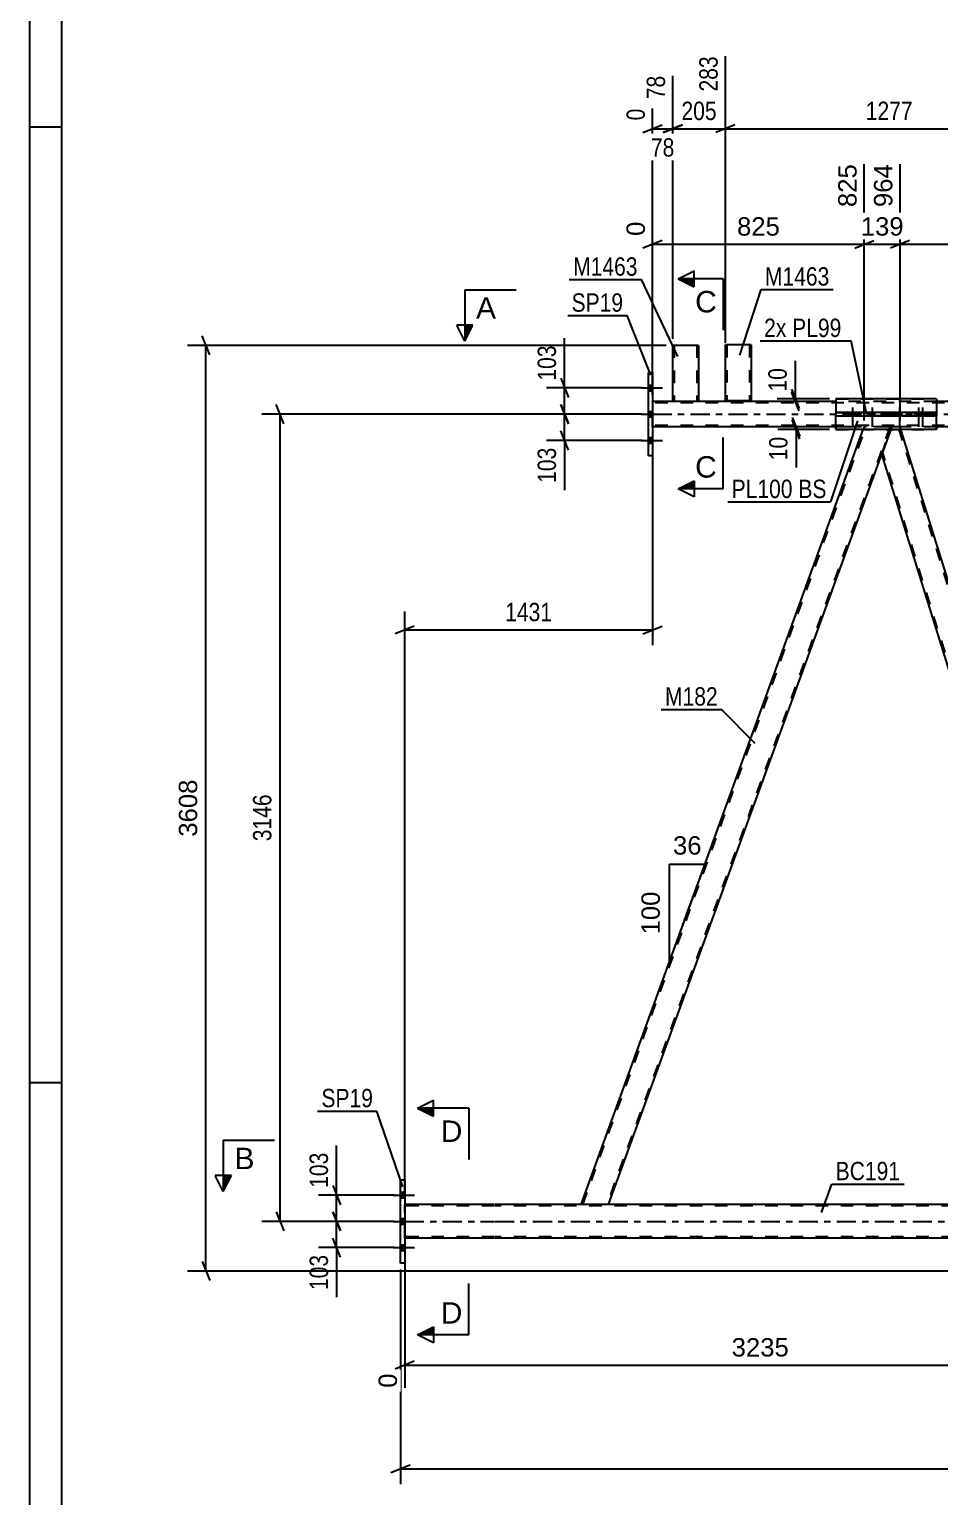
# Model space of a CAD drawing. Header units: millimetres. Extents: x -116 to 725, y -402 to 192.
# Drawn here: x -115.7 to 26.1, y -168.8 to 60 of the extents above; entities that cross this region are included whole.
import ezdxf

# ---------------------------------------------------------------- set-up
doc = ezdxf.new("R2010")
doc.units = ezdxf.units.MM
doc.linetypes.add('DXK_LINE_DOT2', pattern=[3.9198, 1.9599, -1.9599])
doc.linetypes.add('DXK_LINE_DOT3', pattern=[5.9187, 2.979, -0.9799, 0.9799, -0.9799])
doc.styles.add('Arial', font='ARIAL.TTF', dxfattribs={"height": 0.2})
doc.styles.add('Arial Narrow', font='ARIALN.TTF', dxfattribs={"height": 0.2})

# ---------------------------------------------------------------- blocks, each defined once
blk = doc.blocks.new('Unknown-200057545-1133')
at = {"color": 5, "linetype": 'Continuous'}
for p, q in [((-115.72, 191.75), (-115.72, -402.25)), ((-110.72, 186.75), (-110.72, -397.25)), ((-110.72, 44.75), (-115.72, 44.75)), ((-110.72, -104.25), (-115.72, -104.25))]:
    blk.add_line(p, q, dxfattribs=at)
blk = doc.blocks.new('Part-200057545-4638 - 4561')
at = {"color": 2, "linetype": 'Continuous'}
for p, q in [((-3.27, 10.8), (-7.27, 10.8)), ((-7.27, 2.07), (-7.27, 10.8)), ((-3.27, 10.8), (-3.27, 2.07)), ((-3.31, 2.07), (-7.27, 2.07)), ((-3.27, 2.07), (-3.31, 2.07))]:
    blk.add_line(p, q, dxfattribs=at)
at = {"color": 7, "linetype": 'DXK_LINE_DOT2'}
for p, q in [((-7.03, 10.8), (-7.03, 2.07)), ((-3.58, 10.8), (-3.57, 10.8)), ((-3.57, 10.8), (-3.53, 10.8)), ((-3.53, 10.8), (-3.51, 10.8)), ((-3.51, 10.8), (-3.51, 2.07)), ((-3.58, 2.07), (-3.57, 2.07)), ((-3.57, 2.07), (-3.53, 2.07)), ((-3.53, 2.07), (-3.51, 2.07))]:
    blk.add_line(p, q, dxfattribs=at)
blk = doc.blocks.new('Part-200057545-4633 - 4561')
at = {"color": 2, "linetype": 'Continuous'}
for p, q in [((-11.47, 10.73), (-15.47, 10.73)), ((-15.47, 2), (-15.47, 10.73)), ((-11.47, 10.73), (-11.47, 2)), ((-11.51, 2), (-15.47, 2)), ((-11.47, 2), (-11.51, 2))]:
    blk.add_line(p, q, dxfattribs=at)
at = {"color": 7, "linetype": 'DXK_LINE_DOT2'}
for p, q in [((-15.23, 10.73), (-15.23, 2)), ((-11.78, 10.73), (-11.77, 10.73)), ((-11.77, 10.73), (-11.73, 10.73)), ((-11.73, 10.73), (-11.71, 10.73)), ((-11.71, 10.73), (-11.71, 2)), ((-11.73, 2), (-11.71, 2))]:
    blk.add_line(p, q, dxfattribs=at)
blk = doc.blocks.new('Bolt-200057545-4870 - 4561')
at = {"linetype": 'Continuous'}
for points in [[(-57.24, -122.2), (-57.24, -121.32), (-57.88, -121.32), (-57.88, -122.2)], [(-57.24, -122.2), (-57.24, -121.32), (-57.88, -121.32), (-57.88, -122.2)], [(-57.24, -122.2), (-57.24, -121.32), (-57.88, -121.32), (-57.88, -122.2)], [(-57.24, -126.3), (-57.24, -125.42), (-57.88, -125.42), (-57.88, -126.3)], [(-57.24, -126.3), (-57.24, -125.42), (-57.88, -125.42), (-57.88, -126.3)], [(-57.24, -130.4), (-57.24, -129.52), (-57.88, -129.52), (-57.88, -130.4)], [(-57.24, -130.4), (-57.24, -129.52), (-57.88, -129.52), (-57.88, -130.4)], [(-57.24, -130.4), (-57.24, -129.52), (-57.88, -129.52), (-57.88, -130.4)]]:
    blk.add_hatch(color=1, dxfattribs=at).paths.add_polyline_path(points)
at = {"color": 1, "linetype": 'Continuous'}
for p, q in [((-59.04, -121.76), (-55.72, -121.76)), ((-59.04, -121.76), (-55.72, -121.76)), ((-59.04, -121.76), (-55.72, -121.76)), ((-57.88, -121.32), (-57.24, -121.32)), ((-57.88, -121.32), (-57.24, -121.32)), ((-57.88, -121.32), (-57.24, -121.32)), ((-57.88, -122.2), (-57.24, -122.2)), ((-57.88, -122.2), (-57.24, -122.2)), ((-57.88, -122.2), (-57.24, -122.2)), ((-57.88, -125.42), (-57.24, -125.42)), ((-57.88, -125.42), (-57.24, -125.42)), ((-59.04, -125.86), (-55.72, -125.86)), ((-59.04, -125.86), (-55.72, -125.86)), ((-57.88, -126.3), (-57.24, -126.3)), ((-57.88, -126.3), (-57.24, -126.3)), ((-59.04, -129.96), (-55.72, -129.96)), ((-59.04, -129.96), (-55.72, -129.96)), ((-59.04, -129.96), (-55.72, -129.96)), ((-57.88, -129.52), (-57.24, -129.52)), ((-57.88, -129.52), (-57.24, -129.52)), ((-57.88, -129.52), (-57.24, -129.52)), ((-57.88, -130.4), (-57.24, -130.4)), ((-57.88, -130.4), (-57.24, -130.4)), ((-57.88, -130.4), (-57.24, -130.4))]:
    blk.add_line(p, q, dxfattribs=at)
blk = doc.blocks.new('Bolt-200057545-4904 - 4561')
at = {"color": 1, "linetype": 'DXK_LINE_DOT2'}
for p, q in [((19.48, 0.24), (19.48, -0.24)), ((19.84, 1.04), (19.84, -1.96)), ((20.2, 0.24), (20.2, -0.24)), ((22.49, 0.24), (22.49, -0.24)), ((22.85, 1.04), (22.85, -1.96)), ((23.1, 0.24), (23.1, -0.24)), ((23.21, 0.24), (23.21, -0.24)), ((23.46, 1.04), (23.46, -1.96)), ((23.82, 0.24), (23.82, -0.24))]:
    blk.add_line(p, q, dxfattribs=at)
blk = doc.blocks.new('Part-200057545-4930 - 4561')
at = {"color": 2, "linetype": 'Continuous'}
for p, q in [((-43.28, -123.22), (-57.24, -123.22)), ((48.9, -123.22), (-43.18, -123.22)), ((-43.28, -128.5), (-57.24, -128.5)), ((48.9, -128.5), (-43.18, -128.5))]:
    blk.add_line(p, q, dxfattribs=at)
at = {"color": 7, "linetype": 'DXK_LINE_DOT2'}
for p, q in [((-57.24, -128.5), (-57.24, -123.22)), ((-43.28, -123.46), (-57.24, -123.46)), ((635.92, -123.46), (-43.18, -123.46)), ((-43.28, -128.26), (-57.24, -128.26)), ((635.92, -128.26), (-43.18, -128.26))]:
    blk.add_line(p, q, dxfattribs=at)
at = {"color": 7, "linetype": 'DXK_LINE_DOT3'}
for p, q in [((-57.24, -125.86), (-43.28, -125.86)), ((-43.18, -125.86), (635.92, -125.86))]:
    blk.add_line(p, q, dxfattribs=at)
blk = doc.blocks.new('Part-200057545-4824 - 4561')
at = {"color": 2, "linetype": 'Continuous'}
for p, q in [((-15.47, 2), (-18.61, 2)), ((9.96, 2), (-11.47, 2)), ((94.89, 2), (25.62, 2)), ((9.96, -2), (-18.61, -2)), ((96.34, -2), (25.62, -2))]:
    blk.add_line(p, q, dxfattribs=at)
at = {"color": 7, "linetype": 'DXK_LINE_DOT2'}
for p, q in [((-18.61, -2), (-18.61, 2)), ((681.5, 1.76), (-18.61, 1.76)), ((-11.47, 2), (-15.47, 2)), ((25.62, 2), (9.96, 2)), ((681.5, -1.76), (-18.61, -1.76)), ((25.62, -2), (9.96, -2))]:
    blk.add_line(p, q, dxfattribs=at)
at = {"color": 7, "linetype": 'DXK_LINE_DOT3'}
blk.add_line((-18.61, 0), (681.5, 0), dxfattribs=at)
blk = doc.blocks.new('Bolt-200057545-4860 - 4561')
at = {"linetype": 'Continuous'}
for points in [[(20.2, 0.24), (19.48, 0.24), (19.48, -0.24), (20.2, -0.24)], [(23.21, 0.24), (22.49, 0.24), (22.49, -0.24), (23.21, -0.24)], [(23.82, 0.24), (23.1, 0.24), (23.1, -0.24), (23.82, -0.24)]]:
    blk.add_hatch(color=1, dxfattribs=at).paths.add_polyline_path(points)
at = {"color": 1, "linetype": 'Continuous'}
for p, q in [((19.48, 0.24), (19.48, -0.24)), ((19.84, 1.04), (19.84, -1.96)), ((20.2, 0.24), (20.2, -0.24)), ((22.49, 0.24), (22.49, -0.24)), ((22.85, 1.04), (22.85, -1.96)), ((23.1, 0.24), (23.1, -0.24)), ((23.21, 0.24), (23.21, -0.24)), ((23.46, 1.04), (23.46, -1.96)), ((23.82, 0.24), (23.82, -0.24))]:
    blk.add_line(p, q, dxfattribs=at)
blk = doc.blocks.new('Bolt-200057545-4861 - 4561')
at = {"linetype": 'Continuous'}
for points in [[(12.89, 0.24), (12.17, 0.24), (12.17, -0.24), (12.89, -0.24)], [(15.98, 0.24), (15.26, 0.24), (15.26, -0.24), (15.98, -0.24)]]:
    blk.add_hatch(color=1, dxfattribs=at).paths.add_polyline_path(points)
at = {"color": 1, "linetype": 'Continuous'}
for p, q in [((12.17, 0.24), (12.17, -0.24)), ((12.53, 1.04), (12.53, -1.96)), ((12.89, 0.24), (12.89, -0.24)), ((15.26, 0.24), (15.26, -0.24)), ((15.62, 1.04), (15.62, -1.96)), ((15.98, 0.24), (15.98, -0.24))]:
    blk.add_line(p, q, dxfattribs=at)
blk = doc.blocks.new('Bolt-200057545-4871 - 4561')
at = {"linetype": 'Continuous'}
for points in [[(-18.61, 3.66), (-18.61, 4.54), (-19.25, 4.54), (-19.25, 3.66)], [(-18.61, 3.66), (-18.61, 4.54), (-19.25, 4.54), (-19.25, 3.66)], [(-18.61, 3.66), (-18.61, 4.54), (-19.25, 4.54), (-19.25, 3.66)], [(-18.61, -0.44), (-18.61, 0.44), (-19.25, 0.44), (-19.25, -0.44)], [(-18.61, -0.44), (-18.61, 0.44), (-19.25, 0.44), (-19.25, -0.44)], [(-18.61, -4.54), (-18.61, -3.66), (-19.25, -3.66), (-19.25, -4.54)], [(-18.61, -4.54), (-18.61, -3.66), (-19.25, -3.66), (-19.25, -4.54)], [(-18.61, -4.54), (-18.61, -3.66), (-19.25, -3.66), (-19.25, -4.54)]]:
    blk.add_hatch(color=1, dxfattribs=at).paths.add_polyline_path(points)
at = {"color": 1, "linetype": 'Continuous'}
for p, q in [((-20.41, 4.1), (-17.09, 4.1)), ((-20.41, 4.1), (-17.09, 4.1)), ((-20.41, 4.1), (-17.09, 4.1)), ((-19.25, 4.54), (-18.61, 4.54)), ((-19.25, 4.54), (-18.61, 4.54)), ((-19.25, 4.54), (-18.61, 4.54)), ((-19.25, 3.66), (-18.61, 3.66)), ((-19.25, 3.66), (-18.61, 3.66)), ((-19.25, 3.66), (-18.61, 3.66)), ((-19.25, 0.44), (-18.61, 0.44)), ((-19.25, 0.44), (-18.61, 0.44)), ((-20.41, 0), (-17.09, 0)), ((-20.41, 0), (-17.09, 0)), ((-19.25, -0.44), (-18.61, -0.44)), ((-19.25, -0.44), (-18.61, -0.44)), ((-20.41, -4.1), (-17.09, -4.1)), ((-20.41, -4.1), (-17.09, -4.1)), ((-20.41, -4.1), (-17.09, -4.1)), ((-19.25, -3.66), (-18.61, -3.66)), ((-19.25, -3.66), (-18.61, -3.66)), ((-19.25, -3.66), (-18.61, -3.66)), ((-19.25, -4.54), (-18.61, -4.54)), ((-19.25, -4.54), (-18.61, -4.54)), ((-19.25, -4.54), (-18.61, -4.54))]:
    blk.add_line(p, q, dxfattribs=at)
blk = doc.blocks.new('Part-200057545-4878 - 4561')
at = {"linetype": 'Continuous'}
h = blk.add_hatch(dxfattribs=at)
h.set_pattern_fill('', scale=0.7, style=0, pattern_type=0)
h.set_pattern_definition([(45, (25.6198, 0.2402), (-1.57154, 1.57154), [])])
h.paths.add_polyline_path([(25.62, -0.24), (25.62, 0.24), (9.96, 0.24), (9.96, -0.24)])
at = {"color": 7, "linetype": 'DXK_LINE_DOT2'}
for p, q in [((9.96, -0.24), (9.96, 0.24)), ((9.96, 0.24), (25.62, 0.24)), ((25.62, 0.24), (25.62, -0.24)), ((25.62, -0.24), (9.96, -0.24))]:
    blk.add_line(p, q, dxfattribs=at)
at = {"color": 2, "linetype": 'Continuous'}
for p, q in [((9.96, -0.24), (9.96, 0.24)), ((25.62, 0.24), (9.96, 0.24)), ((25.62, -0.24), (25.62, 0.24)), ((9.96, -0.24), (25.62, -0.24))]:
    blk.add_line(p, q, dxfattribs=at)
blk = doc.blocks.new('Part-200057545-4883 - 4561')
at = {"color": 7, "linetype": 'DXK_LINE_DOT2'}
for p, q in [((9.96, 0.24), (9.96, -0.24)), ((25.62, 0.24), (9.96, 0.24)), ((25.62, -0.24), (25.62, 0.24)), ((9.96, -0.24), (25.62, -0.24))]:
    blk.add_line(p, q, dxfattribs=at)
blk = doc.blocks.new('Bolt-200057545-4905 - 4561')
at = {"color": 1, "linetype": 'DXK_LINE_DOT2'}
for p, q in [((12.17, 0.24), (12.17, -0.24)), ((12.53, 1.04), (12.53, -1.96)), ((12.89, 0.24), (12.89, -0.24)), ((15.26, 0.24), (15.26, -0.24)), ((15.62, 1.04), (15.62, -1.96)), ((15.98, 0.24), (15.98, -0.24))]:
    blk.add_line(p, q, dxfattribs=at)
blk = doc.blocks.new('Part-200057545-4940 - 4561')
at = {"color": 7, "linetype": 'DXK_LINE_DOT2'}
for p, q in [((9.96, 2.4), (9.96, -2.4)), ((9.96, 2.4), (25.62, 2.4)), ((25.62, 2.4), (25.62, -2.4)), ((9.96, -2.4), (25.62, -2.4))]:
    blk.add_line(p, q, dxfattribs=at)
blk = doc.blocks.new('Part-200057545-4955 - 4561')
at = {"color": 2, "linetype": 'Continuous'}
for p, q in [((-57.88, -119.36), (-57.24, -119.36)), ((-57.88, -132.36), (-57.88, -119.36)), ((-57.24, -119.36), (-57.24, -132.36)), ((-57.24, -132.36), (-57.88, -132.36))]:
    blk.add_line(p, q, dxfattribs=at)
blk = doc.blocks.new('Part-200057545-4991 - 4561')
at = {"color": 7, "linetype": 'DXK_LINE_DOT2'}
for p, q in [((-29.49, -123.22), (14.63, -2)), ((18.38, -2), (-25.74, -123.22)), ((14.38, -2), (14.23, -2.4)), ((18.63, -2), (14.38, -2)), ((17.09, -6.25), (18.63, -2)), ((-25.49, -123.22), (-29.74, -123.22))]:
    blk.add_line(p, q, dxfattribs=at)
at = {"color": 2, "linetype": 'Continuous'}
for p, q in [((-29.74, -123.22), (14.23, -2.4)), ((-25.49, -123.22), (17.09, -6.25))]:
    blk.add_line(p, q, dxfattribs=at)
blk = doc.blocks.new('Part-200057545-4996 - 4561')
at = {"color": 7, "linetype": 'DXK_LINE_DOT2'}
for p, q in [((18.63, -2), (18.49, -2.4)), ((19.95, -2), (18.63, -2)), ((56.52, -120.12), (19.7, -2)), ((20.08, -2.4), (19.95, -2)), ((53.8, -123.22), (17.22, -5.88)), ((52.04, -118.4), (53.55, -123.22)), ((56.66, -119.75), (56.23, -118.4)), ((55.39, -123.22), (56.66, -119.75)), ((53.55, -123.22), (55.39, -123.22))]:
    blk.add_line(p, q, dxfattribs=at)
at = {"color": 2, "linetype": 'Continuous'}
for p, q in [((18.49, -2.4), (17.09, -6.25)), ((56.23, -118.4), (20.08, -2.4)), ((52.04, -118.4), (17.09, -6.25))]:
    blk.add_line(p, q, dxfattribs=at)
blk = doc.blocks.new('Part-200057545-5003 - 4561')
at = {"color": 2, "linetype": 'Continuous'}
for p, q in [((-19.25, 6.5), (-18.61, 6.5)), ((-19.25, -6.5), (-19.25, 6.5)), ((-18.61, 6.5), (-18.61, -6.5)), ((-18.61, -6.5), (-19.25, -6.5))]:
    blk.add_line(p, q, dxfattribs=at)
blk = doc.blocks.new('Part-200057545-5029 - 4561')
at = {"color": 2, "linetype": 'Continuous'}
for p, q in [((25.62, 2.4), (9.96, 2.4)), ((9.96, 2.4), (9.96, 0.24)), ((25.62, 2.4), (25.62, 0.24)), ((9.96, -2.4), (9.96, -0.24)), ((25.62, -2.4), (25.62, -0.24)), ((25.62, -2.4), (9.96, -2.4))]:
    blk.add_line(p, q, dxfattribs=at)
at = {"color": 7, "linetype": 'DXK_LINE_DOT2'}
for p, q in [((9.96, 0.24), (9.96, -0.24)), ((25.62, 0.24), (25.62, -0.24))]:
    blk.add_line(p, q, dxfattribs=at)
blk = doc.blocks.new('StraightDimension-200057545-10824 - 4561')
at = {"color": 7, "linetype": 'Continuous'}
for p, q in [((-7.27, 11.12), (-7.27, 55.8)), ((-15.47, 11.73), (-15.47, 52.77)), ((-16.97, 43.91), (-13.97, 45.11)), ((-15.47, 44.51), (-7.27, 44.51)), ((-5.77, 45.11), (-8.77, 43.91))]:
    blk.add_line(p, q, dxfattribs=at)
at = {"color": 0}
blk.add_wipeout([(-8.03, 45.26), (-8.03, 49.46), (-14.71, 49.46), (-14.71, 45.26)], dxfattribs=at)
at = {"color": 0, "linetype": 'Continuous'}
blk.add_wipeout([(-7.87, 56.4), (-12.07, 56.4), (-12.07, 49.71), (-7.87, 49.71)], dxfattribs=at)
at = {"color": 3, "linetype": 'Continuous', "style": 'Arial Narrow'}
blk.add_text('283', height=2.863, rotation=90.0002, dxfattribs=at).set_placement((-8.47, 50.31))
at = {"color": 3, "style": 'Arial Narrow'}
blk.add_text('205', height=2.863, dxfattribs=at).set_placement((-14.11, 45.86))
blk = doc.blocks.new('StraightDimension-200057545-5122 - 4561')
at = {"color": 7, "linetype": 'Continuous'}
for p, q in [((-57.88, -133.36), (-57.88, -166.86)), ((-56.38, -163.86), (-59.38, -165.06)), ((-57.88, -164.46), (682.14, -164.46))]:
    blk.add_line(p, q, dxfattribs=at)
blk = doc.blocks.new('StraightDimension-200057545-15780 - 4561')
at = {"color": 7, "linetype": 'Continuous'}
for p, q in [((53.55, -124.22), (53.55, -158.48)), ((-57.24, -129.5), (-57.24, -151.81)), ((-55.74, -147.68), (-58.74, -148.88)), ((-57.24, -148.28), (53.55, -148.28)), ((52.05, -148.88), (55.05, -147.68))]:
    blk.add_line(p, q, dxfattribs=at)
at = {"color": 0}
blk.add_wipeout([(3.2, -147.53), (3.2, -143.33), (-6.89, -143.33), (-6.89, -147.53)], dxfattribs=at)
at = {"color": 0, "linetype": 'Continuous'}
for points in [[(-57.84, -148.98), (-62.04, -148.98), (-62.04, -152.41), (-57.84, -152.41)], [(52.95, -148.98), (48.75, -148.98), (48.75, -159.08), (52.95, -159.08)]]:
    blk.add_wipeout(points, dxfattribs=at)
at = {"color": 3, "style": 'Arial'}
blk.add_text('3235', height=2.865, dxfattribs=at).set_placement((-6.29, -146.93))
at = {"color": 3, "linetype": 'Continuous', "style": 'Arial'}
for s, height, p in [('0', 2.87, (-58.44, -151.81)), ('3235', 2.865, (52.35, -158.48))]:
    blk.add_text(s, height=height, rotation=90.0002, dxfattribs=at).set_placement(p)
blk = doc.blocks.new('StraightDimension-200057545-6081 - 4561')
at = {"color": 7, "linetype": 'Continuous'}
for p, q in [((-68.44, -124.36), (-67.24, -127.36)), ((-58.88, -125.86), (-70.69, -125.86)), ((-67.84, -129.96), (-67.84, -125.86)), ((-58.88, -129.96), (-70.69, -129.96)), ((-67.24, -131.46), (-68.44, -128.46))]:
    blk.add_line(p, q, dxfattribs=at)
at = {"color": 0}
blk.add_wipeout([(-68.59, -130.49), (-72.79, -130.49), (-72.79, -137.17), (-68.59, -137.17)], dxfattribs=at)
at = {"color": 7, "linetype": 'Continuous'}
blk.add_line((-67.84, -129.96), (-67.84, -137.69), dxfattribs=at)
blk.add_line((-67.84, -129.96), (-67.84, -137.69), dxfattribs=at)
at = {"color": 3, "style": 'Arial Narrow'}
blk.add_text('103', height=2.863, rotation=90.0002, dxfattribs=at).set_placement((-69.19, -136.57))
blk = doc.blocks.new('StraightDimension-200057545-16131 - 4561')
at = {"color": 7, "linetype": 'Continuous'}
for p, q in [((14.38, -1), (14.38, 38.96)), ((-18.61, 3), (-18.61, 30.01)), ((-17.11, 27.09), (-20.11, 25.89)), ((-18.61, 26.49), (14.38, 26.49)), ((12.88, 25.89), (15.88, 27.09))]:
    blk.add_line(p, q, dxfattribs=at)
at = {"color": 0, "linetype": 'Continuous'}
for points in [[(13.78, 39.56), (9.58, 39.56), (9.58, 31.69), (13.78, 31.69)], [(-19.21, 30.61), (-23.41, 30.61), (-23.41, 27.19), (-19.21, 27.19)]]:
    blk.add_wipeout(points, dxfattribs=at)
at = {"color": 0}
blk.add_wipeout([(1.82, 27.24), (1.82, 31.44), (-6.05, 31.44), (-6.05, 27.24)], dxfattribs=at)
at = {"color": 3, "linetype": 'Continuous', "style": 'Arial'}
for s, height, p in [('825', 2.865, (13.18, 32.29)), ('0', 2.87, (-19.81, 27.79))]:
    blk.add_text(s, height=height, rotation=90.0002, dxfattribs=at).set_placement(p)
at = {"color": 3, "style": 'Arial'}
blk.add_text('825', height=2.865, dxfattribs=at).set_placement((-5.45, 27.84))
blk = doc.blocks.new('StraightDimension-200057545-6064 - 4561')
at = {"color": 7, "linetype": 'Continuous'}
for p, q in [((-32.91, 1.5), (-31.71, -1.5)), ((-20.25, 0), (-35.16, 0)), ((-32.31, -4.1), (-32.31, 0)), ((-20.25, -4.1), (-35.16, -4.1)), ((-31.71, -5.6), (-32.91, -2.6))]:
    blk.add_line(p, q, dxfattribs=at)
at = {"color": 0}
blk.add_wipeout([(-33.06, -4.63), (-37.26, -4.63), (-37.26, -11.31), (-33.06, -11.31)], dxfattribs=at)
at = {"color": 7, "linetype": 'Continuous'}
blk.add_line((-32.31, -4.1), (-32.31, -11.83), dxfattribs=at)
blk.add_line((-32.31, -4.1), (-32.31, -11.83), dxfattribs=at)
at = {"color": 3, "style": 'Arial Narrow'}
blk.add_text('103', height=2.863, rotation=90.0002, dxfattribs=at).set_placement((-33.66, -10.71))
blk = doc.blocks.new('StraightDimension-200057545-5066 - 4561')
at = {"color": 7, "linetype": 'Continuous'}
for p, q in [((-18.61, -3), (-18.61, -36.03)), ((-57.24, -122.22), (-57.24, -30.78)), ((-55.74, -33.03), (-58.74, -34.23)), ((-57.24, -33.63), (-18.61, -33.63)), ((-20.11, -34.23), (-17.11, -33.03))]:
    blk.add_line(p, q, dxfattribs=at)
at = {"color": 0}
blk.add_wipeout([(-33.67, -32.88), (-33.67, -28.68), (-42.18, -28.68), (-42.18, -32.88)], dxfattribs=at)
at = {"color": 3, "style": 'Arial Narrow'}
blk.add_text('1431', height=2.863, dxfattribs=at).set_placement((-41.58, -32.28))
blk = doc.blocks.new('StraightDimension-200057545-5204 - 4561')
at = {"color": 7, "linetype": 'Continuous'}
for p, q in [((13.96, -2), (0.91, -2)), ((3.16, -0.5), (4.36, -3.5)), ((4.36, -3.9), (3.16, -0.9)), ((3.76, -2.4), (3.76, -2)), ((8.96, -2.4), (0.91, -2.4))]:
    blk.add_line(p, q, dxfattribs=at)
at = {"color": 0}
blk.add_wipeout([(3.01, -2.92), (-1.19, -2.92), (-1.19, -7.78), (3.01, -7.78)], dxfattribs=at)
at = {"color": 7, "linetype": 'Continuous'}
blk.add_line((3.76, -2.4), (3.76, -8.31), dxfattribs=at)
blk.add_line((3.76, -2.4), (3.76, -8.31), dxfattribs=at)
at = {"color": 3, "style": 'Arial Narrow'}
blk.add_text('10', height=2.863, rotation=90.0002, dxfattribs=at).set_placement((2.41, -7.18))
blk = doc.blocks.new('StraightDimension-200057545-5218 - 4561')
at = {"color": 7, "linetype": 'Continuous'}
for p, q in [((8.96, 2.4), (0.79, 2.4)), ((3.04, 3.9), (4.24, 0.9)), ((4.24, 0.5), (3.04, 3.5)), ((3.64, 2), (3.64, 2.4)), ((8.96, 2), (0.79, 2))]:
    blk.add_line(p, q, dxfattribs=at)
at = {"color": 0}
blk.add_wipeout([(2.89, 7.78), (-1.31, 7.78), (-1.31, 2.93), (2.89, 2.93)], dxfattribs=at)
at = {"color": 7, "linetype": 'Continuous'}
blk.add_line((3.64, 2.4), (3.64, 8.31), dxfattribs=at)
blk.add_line((3.64, 2.4), (3.64, 8.31), dxfattribs=at)
at = {"color": 3, "style": 'Arial Narrow'}
blk.add_text('10', height=2.863, rotation=90.0002, dxfattribs=at).set_placement((2.29, 3.53))
blk = doc.blocks.new('StraightDimension-200057545-5239 - 4561')
at = {"color": 7, "linetype": 'Continuous'}
for p, q in [((-76.06, -1.5), (-77.26, 1.5)), ((-20.25, 0), (-79.51, 0)), ((-76.66, -125.86), (-76.66, 0)), ((-77.26, -124.36), (-76.06, -127.36)), ((-58.88, -125.86), (-79.51, -125.86))]:
    blk.add_line(p, q, dxfattribs=at)
at = {"color": 0}
blk.add_wipeout([(-77.41, -58.67), (-81.61, -58.67), (-81.61, -67.19), (-77.41, -67.19)], dxfattribs=at)
at = {"color": 3, "style": 'Arial Narrow'}
blk.add_text('3146', height=2.863, rotation=90.0002, dxfattribs=at).set_placement((-78.01, -66.59))
blk = doc.blocks.new('StraightDimension-200057545-6072 - 4561')
at = {"color": 7, "linetype": 'Continuous'}
for p, q in [((-32.91, 5.6), (-31.71, 2.6)), ((-20.25, 4.1), (-35.16, 4.1)), ((-32.31, 0), (-32.31, 4.1)), ((-31.71, -1.5), (-32.91, 1.5)), ((-20.25, 0), (-35.16, 0))]:
    blk.add_line(p, q, dxfattribs=at)
at = {"color": 0}
blk.add_wipeout([(-33.06, 11.31), (-37.26, 11.31), (-37.26, 4.62), (-33.06, 4.62)], dxfattribs=at)
at = {"color": 7, "linetype": 'Continuous'}
blk.add_line((-32.31, 4.1), (-32.31, 11.83), dxfattribs=at)
blk.add_line((-32.31, 4.1), (-32.31, 11.83), dxfattribs=at)
at = {"color": 3, "style": 'Arial Narrow'}
blk.add_text('103', height=2.863, rotation=90.0002, dxfattribs=at).set_placement((-33.66, 5.23))
blk = doc.blocks.new('StraightDimension-200057545-16129 - 4561')
at = {"color": 7, "linetype": 'Continuous'}
for p, q in [((99.51, -1), (99.51, 41.18)), ((19.95, -1), (19.95, 38.96)), ((21.45, 27.09), (18.45, 25.89)), ((19.95, 26.49), (99.51, 26.49)), ((98.01, 25.89), (101.01, 27.09))]:
    blk.add_line(p, q, dxfattribs=at)
at = {"color": 0, "linetype": 'Continuous'}
blk.add_wipeout([(98.91, 41.78), (94.71, 41.78), (94.71, 31.69), (98.91, 31.69)], dxfattribs=at)
at = {"color": 0}
blk.add_wipeout([(64.78, 27.24), (64.78, 31.44), (54.69, 31.44), (54.69, 27.24)], dxfattribs=at)
at = {"color": 3, "linetype": 'Continuous', "style": 'Arial'}
blk.add_text('2953', height=2.865, rotation=90.0002, dxfattribs=at).set_placement((98.31, 32.29))
at = {"color": 3, "style": 'Arial'}
blk.add_text('1989', height=2.865, dxfattribs=at).set_placement((55.29, 27.84))
blk = doc.blocks.new('StraightDimension-200057545-6089 - 4561')
at = {"color": 7, "linetype": 'Continuous'}
for p, q in [((-68.44, -120.26), (-67.24, -123.26)), ((-58.88, -121.76), (-70.69, -121.76)), ((-67.84, -125.86), (-67.84, -121.76)), ((-67.24, -127.36), (-68.44, -124.36)), ((-58.88, -125.86), (-70.69, -125.86))]:
    blk.add_line(p, q, dxfattribs=at)
at = {"color": 0}
blk.add_wipeout([(-68.59, -114.55), (-72.79, -114.55), (-72.79, -121.23), (-68.59, -121.23)], dxfattribs=at)
at = {"color": 7, "linetype": 'Continuous'}
blk.add_line((-67.84, -121.76), (-67.84, -114.03), dxfattribs=at)
blk.add_line((-67.84, -121.76), (-67.84, -114.03), dxfattribs=at)
at = {"color": 3, "style": 'Arial Narrow'}
blk.add_text('103', height=2.863, rotation=90.0002, dxfattribs=at).set_placement((-69.19, -120.63))
blk = doc.blocks.new('AngleDimension-200057545-6303 - 4561')
at = {"color": 7, "linetype": 'Continuous'}
for p, q in [((-15.98, -70.17), (-10.44, -70.17)), ((-15.98, -85.4), (-10.44, -70.17)), ((-15.98, -85.4), (-15.98, -70.17)), ((-13.26, -77.93), (-10.44, -70.17))]:
    blk.add_line(p, q, dxfattribs=at)
at = {"color": 0}
for points in [[(-10.38, -69.27), (-10.38, -65.07), (-16.03, -65.07), (-16.03, -69.27)], [(-16.88, -73.85), (-21.08, -73.85), (-21.08, -81.72), (-16.88, -81.72)]]:
    blk.add_wipeout(points, dxfattribs=at)
at = {"color": 3, "style": 'Arial'}
blk.add_text('36', height=2.865, dxfattribs=at).set_placement((-15.43, -68.67))
blk.add_text('100', height=2.865, rotation=90.0002, dxfattribs=at).set_placement((-17.48, -81.12))
blk = doc.blocks.new('StraightDimension-200057545-10823 - 4561')
at = {"color": 7, "linetype": 'Continuous'}
for p, q in [((-7.27, 11.12), (-7.27, 55.8)), ((43.81, 10.84), (43.81, 53.12)), ((-5.77, 45.11), (-8.77, 43.91)), ((-7.27, 44.51), (43.81, 44.51)), ((42.31, 43.91), (45.31, 45.11))]:
    blk.add_line(p, q, dxfattribs=at)
at = {"color": 0, "linetype": 'Continuous'}
blk.add_wipeout([(43.21, 53.72), (39.01, 53.72), (39.01, 45.21), (43.21, 45.21)], dxfattribs=at)
at = {"color": 0}
blk.add_wipeout([(22.52, 45.26), (22.52, 49.46), (14.01, 49.46), (14.01, 45.26)], dxfattribs=at)
at = {"color": 3, "linetype": 'Continuous', "style": 'Arial Narrow'}
blk.add_text('1560', height=2.863, rotation=90.0002, dxfattribs=at).set_placement((42.61, 45.81))
at = {"color": 3, "style": 'Arial Narrow'}
blk.add_text('1277', height=2.863, dxfattribs=at).set_placement((14.61, 45.86))
blk = doc.blocks.new('StraightDimension-200057545-15748 - 4561')
at = {"color": 7, "linetype": 'Continuous'}
for p, q in [((-87.62, 9.23), (-88.82, 12.23)), ((-16.47, 10.73), (-91.07, 10.73)), ((-88.22, -133.6), (-88.22, 10.73)), ((-88.82, -132.1), (-87.62, -135.1)), ((47.9, -133.6), (-91.07, -133.6))]:
    blk.add_line(p, q, dxfattribs=at)
at = {"color": 0}
blk.add_wipeout([(-88.97, -56.39), (-93.17, -56.39), (-93.17, -66.48), (-88.97, -66.48)], dxfattribs=at)
at = {"color": 3, "style": 'Arial'}
blk.add_text('3608', height=2.865, rotation=90.0002, dxfattribs=at).set_placement((-89.57, -65.88))
blk = doc.blocks.new('StraightDimension-200057545-10825 - 4561')
at = {"color": 7, "linetype": 'Continuous'}
for p, q in [((-15.47, 11.73), (-15.47, 52.77)), ((-18.61, 3), (-18.61, 47.64)), ((-20.11, 43.91), (-17.11, 45.11)), ((-18.61, 44.51), (-15.47, 44.51)), ((-13.97, 45.11), (-16.97, 43.91))]:
    blk.add_line(p, q, dxfattribs=at)
at = {"color": 0, "linetype": 'Continuous'}
blk.add_wipeout([(-16.07, 53.37), (-20.27, 53.37), (-20.27, 48.51), (-16.07, 48.51)], dxfattribs=at)
at = {"color": 0}
blk.add_wipeout([(-14.61, 39.56), (-14.61, 43.76), (-19.47, 43.76), (-19.47, 39.56)], dxfattribs=at)
at = {"color": 3, "style": 'Arial Narrow'}
blk.add_text('78', height=2.863, dxfattribs=at).set_placement((-18.87, 40.16))
at = {"color": 0, "linetype": 'Continuous'}
blk.add_wipeout([(-19.21, 48.24), (-23.41, 48.24), (-23.41, 45.21), (-19.21, 45.21)], dxfattribs=at)
at = {"color": 3, "linetype": 'Continuous', "style": 'Arial Narrow'}
for s, height, p in [('78', 2.863, (-16.67, 49.11)), ('0', 2.86, (-19.81, 45.81))]:
    blk.add_text(s, height=height, rotation=90.0002, dxfattribs=at).set_placement(p)
blk = doc.blocks.new('StraightDimension-200057545-16130 - 4561')
at = {"color": 7, "linetype": 'Continuous'}
for p, q in [((14.38, -1), (14.38, 38.96)), ((19.95, -1), (19.95, 38.96)), ((12.88, 25.89), (15.88, 27.09)), ((14.38, 26.49), (19.95, 26.49)), ((21.45, 27.09), (18.45, 25.89))]:
    blk.add_line(p, q, dxfattribs=at)
at = {"color": 0}
blk.add_wipeout([(21.1, 27.24), (21.1, 31.44), (13.23, 31.44), (13.23, 27.24)], dxfattribs=at)
at = {"color": 0, "linetype": 'Continuous'}
blk.add_wipeout([(19.35, 39.56), (15.15, 39.56), (15.15, 31.69), (19.35, 31.69)], dxfattribs=at)
at = {"color": 3, "linetype": 'Continuous', "style": 'Arial'}
blk.add_text('964', height=2.865, rotation=90.0002, dxfattribs=at).set_placement((18.75, 32.29))
at = {"color": 3, "style": 'Arial'}
blk.add_text('139', height=2.865, dxfattribs=at).set_placement((13.83, 27.84))
blk = doc.blocks.new('SectionMark-200057545-6512 - 4561')
at = {"color": 6, "linetype": 'Continuous'}
for p, q in [((-55.24, -108.22), (-52.74, -106.97)), ((-47.24, -108.22), (-55.24, -108.22)), ((-47.24, -143.55), (-55.24, -143.55)), ((-52.74, -144.8), (-55.24, -143.55))]:
    blk.add_line(p, q, dxfattribs=at)
at = {"color": 0, "linetype": 'Continuous'}
for points in [[(-48.24, -113.47), (-48.24, -109.97), (-51.61, -109.97), (-51.61, -113.47)], [(-48.24, -141.8), (-48.24, -138.3), (-51.61, -138.3), (-51.61, -141.8)]]:
    blk.add_wipeout(points, dxfattribs=at)
at = {"linetype": 'Continuous'}
for points in [[(-52.74, -108.22), (-52.74, -109.47), (-55.24, -108.22)], [(-52.74, -142.3), (-52.74, -143.55), (-55.24, -143.55)]]:
    blk.add_hatch(color=6, dxfattribs=at).paths.add_polyline_path(points)
at = {"color": 6, "linetype": 'Continuous'}
for p, q in [((-52.74, -109.47), (-52.74, -106.97)), ((-55.24, -108.22), (-52.74, -109.47)), ((-47.24, -108.22), (-47.24, -116.22)), ((-47.24, -143.55), (-47.24, -135.55)), ((-55.24, -143.55), (-52.74, -142.3)), ((-52.74, -142.3), (-52.74, -144.8))]:
    blk.add_line(p, q, dxfattribs=at)
at = {"color": 3, "linetype": 'Continuous', "style": 'Arial'}
for p in [(-51.61, -113.47), (-51.61, -141.8)]:
    blk.add_text('D', height=3.34, dxfattribs=at).set_placement(p)
blk = doc.blocks.new('Mark-200057545-4634 - 4561')
at = {"color": 0}
blk.add_wipeout([(8.95, 20.05), (8.95, 23.05), (-1.1, 23.05), (-1.1, 20.05)], dxfattribs=at)
blk.add_wipeout([(8.95, 20.05), (8.95, 23.05), (-1.1, 23.05), (-1.1, 20.05)], dxfattribs=at)
at = {"color": 30, "linetype": 'Continuous'}
for p, q in [((-5, 9.19), (-1.7, 19.45)), ((-1.7, 19.45), (9.55, 19.45))]:
    blk.add_line(p, q, dxfattribs=at)
at = {"color": 3, "style": 'Arial Narrow'}
blk.add_text('M1463', height=2.863, dxfattribs=at).set_placement((-1.1, 20.05))
blk = doc.blocks.new('SectionMark-200057545-6528 - 4561')
at = {"color": 6, "linetype": 'Continuous'}
for p, q in [((-47.87, 19.4), (-47.87, 11.4)), ((-47.87, 11.4), (-49.12, 13.9))]:
    blk.add_line(p, q, dxfattribs=at)
at = {"color": 0, "linetype": 'Continuous'}
blk.add_wipeout([(-43.01, 14.9), (-43.01, 18.4), (-46.12, 18.4), (-46.12, 14.9)], dxfattribs=at)
at = {"linetype": 'Continuous'}
blk.add_hatch(color=6, dxfattribs=at).paths.add_polyline_path([(-47.87, 13.9), (-46.62, 13.9), (-47.87, 11.4)])
at = {"color": 6, "linetype": 'Continuous'}
for p, q in [((-47.87, 19.4), (-39.87, 19.4)), ((-46.62, 13.9), (-49.12, 13.9)), ((-47.87, 11.4), (-46.62, 13.9))]:
    blk.add_line(p, q, dxfattribs=at)
at = {"color": 3, "linetype": 'Continuous', "style": 'Arial'}
blk.add_text('A', height=3.34, dxfattribs=at).set_placement((-46.12, 14.9))
blk = doc.blocks.new('Mark-200057545-4629 - 4561')
at = {"color": 0}
blk.add_wipeout([(-20.94, 21.59), (-20.94, 24.59), (-30.99, 24.59), (-30.99, 21.59)], dxfattribs=at)
blk.add_wipeout([(-20.94, 21.59), (-20.94, 24.59), (-30.99, 24.59), (-30.99, 21.59)], dxfattribs=at)
at = {"color": 30, "linetype": 'Continuous'}
for p in [(-31.59, 20.99), (-14.66, 8.97)]:
    blk.add_line(p, (-20.34, 20.99), dxfattribs=at)
at = {"color": 3, "style": 'Arial Narrow'}
blk.add_text('M1463', height=2.863, dxfattribs=at).set_placement((-30.99, 21.59))
blk = doc.blocks.new('Mark-200057545-4999 - 4561')
at = {"color": 0}
blk.add_wipeout([(-23.19, 15.97), (-23.19, 18.97), (-31.23, 18.97), (-31.23, 15.97)], dxfattribs=at)
blk.add_wipeout([(-23.19, 15.97), (-23.19, 18.97), (-31.23, 18.97), (-31.23, 15.97)], dxfattribs=at)
at = {"color": 30, "linetype": 'Continuous'}
for p in [(-31.83, 15.37), (-18.89, 6.06)]:
    blk.add_line(p, (-22.59, 15.37), dxfattribs=at)
at = {"color": 3, "style": 'Arial Narrow'}
blk.add_text('SP19', height=2.863, dxfattribs=at).set_placement((-31.23, 15.97))
blk = doc.blocks.new('Mark-200057545-4926 - 4561')
at = {"color": 0}
blk.add_wipeout([(19.97, -119.44), (19.97, -116.44), (9.92, -116.44), (9.92, -119.44)], dxfattribs=at)
blk.add_wipeout([(19.97, -119.44), (19.97, -116.44), (9.92, -116.44), (9.92, -119.44)], dxfattribs=at)
at = {"color": 30, "linetype": 'Continuous'}
for p, q in [((7.73, -124.46), (9.32, -120.04)), ((9.32, -120.04), (20.57, -120.04))]:
    blk.add_line(p, q, dxfattribs=at)
at = {"color": 3, "style": 'Arial Narrow'}
blk.add_text('BC191', height=2.863, dxfattribs=at).set_placement((9.92, -119.44))
blk = doc.blocks.new('Mark-200057545-4951 - 4561')
at = {"color": 0}
blk.add_wipeout([(-62.17, -108.06), (-62.17, -105.06), (-70.21, -105.06), (-70.21, -108.06)], dxfattribs=at)
blk.add_wipeout([(-62.17, -108.06), (-62.17, -105.06), (-70.21, -105.06), (-70.21, -108.06)], dxfattribs=at)
at = {"color": 30, "linetype": 'Continuous'}
for p in [(-70.81, -108.66), (-57.53, -120.49)]:
    blk.add_line(p, (-61.57, -108.66), dxfattribs=at)
at = {"color": 3, "style": 'Arial Narrow'}
blk.add_text('SP19', height=2.863, dxfattribs=at).set_placement((-70.21, -108.06))
blk = doc.blocks.new('Mark-200057545-4987 - 4561')
at = {"color": 0}
blk.add_wipeout([(-8.45, -45.44), (-8.45, -42.44), (-16.67, -42.44), (-16.67, -45.44)], dxfattribs=at)
blk.add_wipeout([(-8.45, -45.44), (-8.45, -42.44), (-16.67, -42.44), (-16.67, -45.44)], dxfattribs=at)
at = {"color": 30, "linetype": 'Continuous'}
for p in [(-17.27, -46.04), (-2.64, -51.36)]:
    blk.add_line(p, (-7.85, -46.04), dxfattribs=at)
at = {"color": 3, "style": 'Arial Narrow'}
blk.add_text('M182', height=2.863, dxfattribs=at).set_placement((-16.67, -45.44))
blk = doc.blocks.new('SectionMark-200057545-6516 - 4561')
at = {"color": 6, "linetype": 'Continuous'}
for p, q in [((-14.61, 21.12), (-12.11, 22.37)), ((-7.61, 21.12), (-14.61, 21.12)), ((-7.61, -11.64), (-14.61, -11.64)), ((-12.11, -12.89), (-14.61, -11.64))]:
    blk.add_line(p, q, dxfattribs=at)
at = {"color": 0, "linetype": 'Continuous'}
for points in [[(-8.61, 15.87), (-8.61, 19.37), (-11.98, 19.37), (-11.98, 15.87)], [(-8.61, -9.89), (-8.61, -6.39), (-11.98, -6.39), (-11.98, -9.89)]]:
    blk.add_wipeout(points, dxfattribs=at)
at = {"linetype": 'Continuous'}
for points in [[(-12.11, 21.12), (-12.11, 19.87), (-14.61, 21.12)], [(-12.11, -10.39), (-12.11, -11.64), (-14.61, -11.64)]]:
    blk.add_hatch(color=6, dxfattribs=at).paths.add_polyline_path(points)
at = {"color": 6, "linetype": 'Continuous'}
for p, q in [((-14.61, 21.12), (-12.11, 19.87)), ((-12.11, 19.87), (-12.11, 22.37)), ((-7.61, 21.12), (-7.61, 13.12)), ((-7.61, -11.64), (-7.61, -3.64)), ((-14.61, -11.64), (-12.11, -10.39)), ((-12.11, -10.39), (-12.11, -12.89))]:
    blk.add_line(p, q, dxfattribs=at)
at = {"color": 3, "linetype": 'Continuous', "style": 'Arial'}
for p in [(-11.98, 15.87), (-11.98, -9.89)]:
    blk.add_text('C', height=3.34, dxfattribs=at).set_placement(p)
blk = doc.blocks.new('SectionMark-200057545-6522 - 4561')
at = {"color": 6, "linetype": 'Continuous'}
for p, q in [((-85.5, -113.22), (-85.5, -121.22)), ((-85.5, -121.22), (-86.75, -118.72))]:
    blk.add_line(p, q, dxfattribs=at)
at = {"color": 0, "linetype": 'Continuous'}
blk.add_wipeout([(-80.64, -117.72), (-80.64, -114.22), (-83.75, -114.22), (-83.75, -117.72)], dxfattribs=at)
at = {"linetype": 'Continuous'}
blk.add_hatch(color=6, dxfattribs=at).paths.add_polyline_path([(-85.5, -118.72), (-84.25, -118.72), (-85.5, -121.22)])
at = {"color": 6, "linetype": 'Continuous'}
for p, q in [((-85.5, -113.22), (-77.5, -113.22)), ((-84.25, -118.72), (-86.75, -118.72)), ((-85.5, -121.22), (-84.25, -118.72))]:
    blk.add_line(p, q, dxfattribs=at)
at = {"color": 3, "linetype": 'Continuous', "style": 'Arial'}
blk.add_text('B', height=3.34, dxfattribs=at).set_placement((-83.75, -117.72))
blk = doc.blocks.new('MarkSet-200057545-6546 - 4561')
at = {"color": 0}
blk.add_wipeout([(3.21, -13.08), (3.21, -10.08), (-6.29, -10.08), (-6.29, -13.08)], dxfattribs=at)
blk.add_wipeout([(3.21, -13.08), (3.21, -10.08), (-6.29, -10.08), (-6.29, -13.08)], dxfattribs=at)
blk.add_wipeout([(8.49, -13.08), (8.49, -10.08), (4.11, -10.08), (4.11, -13.08)], dxfattribs=at)
blk.add_wipeout([(8.49, -13.08), (8.49, -10.08), (4.11, -10.08), (4.11, -13.08)], dxfattribs=at)
at = {"color": 30, "linetype": 'Continuous'}
for p in [(13.33, -1.02), (-6.89, -13.68)]:
    blk.add_line(p, (9.09, -13.68), dxfattribs=at)
at = {"color": 3, "style": 'Arial Narrow'}
for s, p in [('PL100', (-6.29, -13.08)), ('BS', (4.11, -13.08))]:
    blk.add_text(s, height=2.863, dxfattribs=at).set_placement(p)
blk = doc.blocks.new('MarkSet-200057545-6574 - 4561')
at = {"color": 30, "linetype": 'Continuous'}
blk.add_line((14.77, -0.12), (12.32, 11.43), dxfattribs=at)
at = {"color": 0}
blk.add_wipeout([(2.24, 12.03), (2.24, 15.03), (-1.23, 15.03), (-1.23, 12.03)], dxfattribs=at)
blk.add_wipeout([(2.24, 12.03), (2.24, 15.03), (-1.23, 15.03), (-1.23, 12.03)], dxfattribs=at)
blk.add_wipeout([(10.82, 12.03), (10.82, 15.03), (3.14, 15.03), (3.14, 12.03)], dxfattribs=at)
blk.add_wipeout([(10.82, 12.03), (10.82, 15.03), (3.14, 15.03), (3.14, 12.03)], dxfattribs=at)
at = {"color": 30, "linetype": 'Continuous'}
blk.add_line((-1.83, 11.43), (12.32, 11.43), dxfattribs=at)
at = {"color": 3, "style": 'Arial Narrow'}
for s, p in [('2x', (-1.23, 12.03)), ('PL99', (3.14, 12.03))]:
    blk.add_text(s, height=2.863, dxfattribs=at).set_placement(p)

msp = doc.modelspace()

# ---------------------------------------------------------------- block references
for name in ['Unknown-200057545-1133', 'Part-200057545-4633 - 4561', 'Part-200057545-4638 - 4561', 'Part-200057545-5003 - 4561', 'Bolt-200057545-4871 - 4561', 'Part-200057545-4940 - 4561', 'Part-200057545-5029 - 4561', 'Part-200057545-4824 - 4561', 'Part-200057545-4878 - 4561', 'Part-200057545-4883 - 4561', 'Bolt-200057545-4861 - 4561', 'Bolt-200057545-4905 - 4561', 'Bolt-200057545-4904 - 4561', 'Bolt-200057545-4860 - 4561', 'Part-200057545-4991 - 4561', 'Part-200057545-4996 - 4561', 'Part-200057545-4955 - 4561', 'Bolt-200057545-4870 - 4561', 'Part-200057545-4930 - 4561']:
    msp.add_blockref(name, (0, 0))

# ---------------------------------------------------------------- next in the draw order: block references
for name in ['StraightDimension-200057545-10824 - 4561', 'StraightDimension-200057545-16129 - 4561', 'StraightDimension-200057545-5122 - 4561']:
    msp.add_blockref(name, (0, 0))

# ---------------------------------------------------------------- next in the draw order: block references
for name in ['StraightDimension-200057545-16131 - 4561', 'StraightDimension-200057545-15780 - 4561']:
    msp.add_blockref(name, (0, 0))

# ---------------------------------------------------------------- next in the draw order: block references
for name in ['StraightDimension-200057545-10823 - 4561', 'StraightDimension-200057545-6064 - 4561', 'StraightDimension-200057545-5204 - 4561', 'StraightDimension-200057545-6081 - 4561']:
    msp.add_blockref(name, (0, 0))

# ---------------------------------------------------------------- next in the draw order: block references
for name in ['StraightDimension-200057545-5218 - 4561', 'StraightDimension-200057545-5066 - 4561']:
    msp.add_blockref(name, (0, 0))

# ---------------------------------------------------------------- next in the draw order: block references
msp.add_blockref('StraightDimension-200057545-5239 - 4561', (0, 0))

# ---------------------------------------------------------------- next in the draw order: block references
for name in ['StraightDimension-200057545-6072 - 4561', 'AngleDimension-200057545-6303 - 4561', 'StraightDimension-200057545-6089 - 4561']:
    msp.add_blockref(name, (0, 0))

# ---------------------------------------------------------------- next in the draw order: block references
msp.add_blockref('StraightDimension-200057545-15748 - 4561', (0, 0))

# ---------------------------------------------------------------- next in the draw order: block references
for name in ['StraightDimension-200057545-10825 - 4561', 'StraightDimension-200057545-16130 - 4561', 'Mark-200057545-4634 - 4561', 'Mark-200057545-4987 - 4561', 'Mark-200057545-4951 - 4561', 'SectionMark-200057545-6512 - 4561', 'Mark-200057545-4926 - 4561']:
    msp.add_blockref(name, (0, 0))

# ---------------------------------------------------------------- next in the draw order: block references
for name in ['SectionMark-200057545-6528 - 4561', 'SectionMark-200057545-6522 - 4561']:
    msp.add_blockref(name, (0, 0))

# ---------------------------------------------------------------- next in the draw order: block references
msp.add_blockref('Mark-200057545-4629 - 4561', (0, 0))

# ---------------------------------------------------------------- next in the draw order: block references
for name in ['SectionMark-200057545-6516 - 4561', 'Mark-200057545-4999 - 4561']:
    msp.add_blockref(name, (0, 0))

# ---------------------------------------------------------------- next in the draw order: block references
msp.add_blockref('MarkSet-200057545-6546 - 4561', (0, 0))

# ---------------------------------------------------------------- next in the draw order: block references
msp.add_blockref('MarkSet-200057545-6574 - 4561', (0, 0))

doc.saveas('drawing.dxf')
